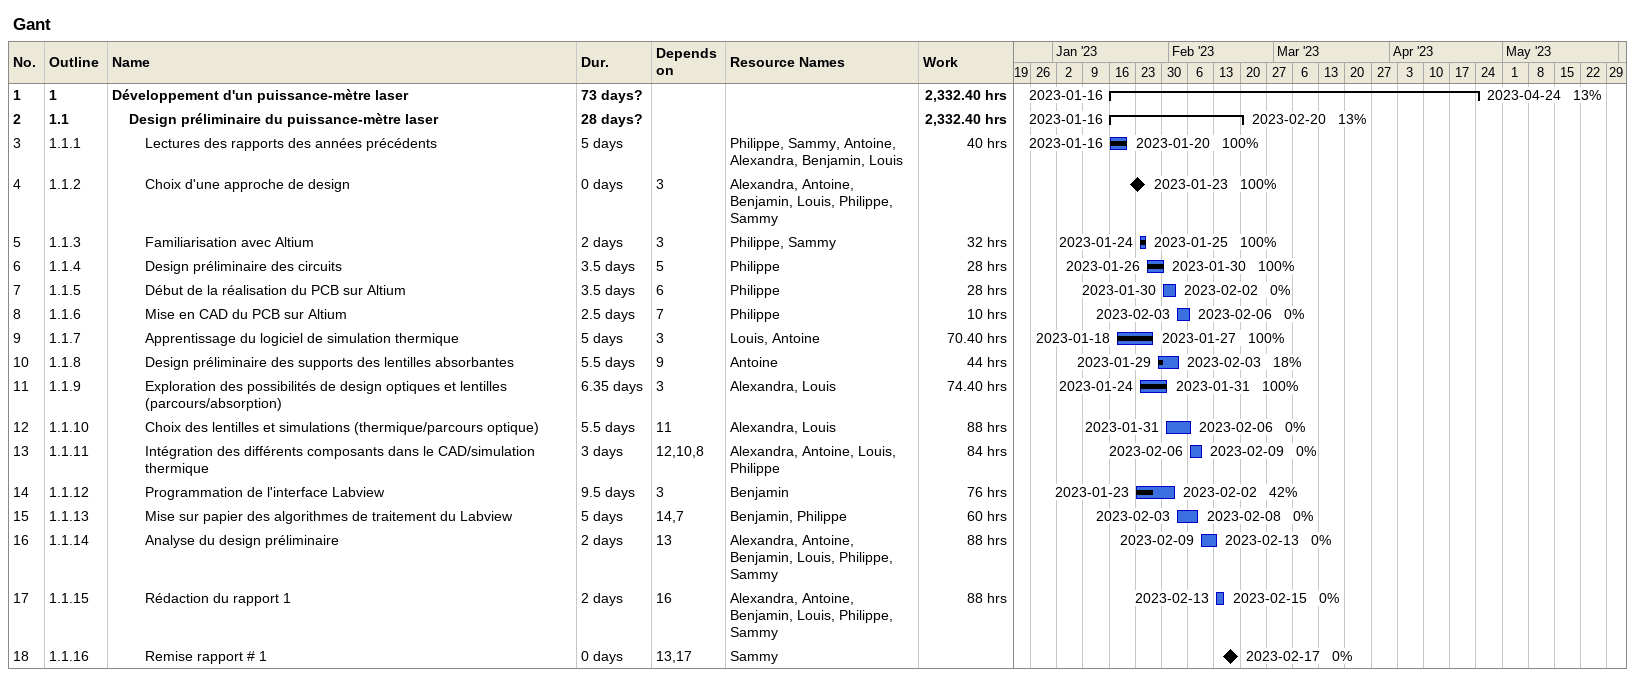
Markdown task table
Gant

| ID | WBS | Task | Duration | Start | Finish | Predecessors | Resources | % complete | Work (h) |
|---|---|---|---|---|---|---|---|---|---|
| 1 | 1 | **Développement d'un puissance-mètre laser** | 73d? | 2023-01-16 | 2023-04-24 |  |  | 13 | 2332.40 |
| 2 | 1.1 | **Design préliminaire du puissance-mètre laser** | 28d? | 2023-01-16 | 2023-02-20 |  |  | 13 | 2332.40 |
| 3 | 1.1.1 | Lectures des rapports des années précédents | 5d | 2023-01-16 | 2023-01-20 |  | Philippe, Sammy, Antoine, Alexandra, Benjamin, Louis | 100 | 40 |
| 4 | 1.1.2 | Choix d'une approche de design | 0d | 2023-01-23 | 2023-01-23 | 3 | Alexandra, Antoine, Benjamin, Louis, Philippe, Sammy | 100 |  |
| 5 | 1.1.3 | Familiarisation avec Altium | 2d | 2023-01-24 | 2023-01-25 | 3 | Philippe, Sammy | 100 | 32 |
| 6 | 1.1.4 | Design préliminaire des circuits | 3.5d | 2023-01-26 | 2023-01-30 | 5 | Philippe | 100 | 28 |
| 7 | 1.1.5 | Début de la réalisation du PCB sur Altium | 3.5d | 2023-01-30 | 2023-02-02 | 6 | Philippe | 0 | 28 |
| 8 | 1.1.6 | Mise en CAD du PCB sur Altium | 2.5d | 2023-02-03 | 2023-02-06 | 7 | Philippe | 0 | 10 |
| 9 | 1.1.7 | Apprentissage du logiciel de simulation thermique | 5d | 2023-01-18 | 2023-01-27 | 3 | Louis, Antoine | 100 | 70.40 |
| 10 | 1.1.8 | Design préliminaire des supports des lentilles absorbantes | 5.5d | 2023-01-29 | 2023-02-03 | 9 | Antoine | 18 | 44 |
| 11 | 1.1.9 | Exploration des possibilités de design optiques et lentilles (parcours/absorption) | 6.35d | 2023-01-24 | 2023-01-31 | 3 | Alexandra, Louis | 100 | 74.40 |
| 12 | 1.1.10 | Choix des lentilles et simulations (thermique/parcours optique) | 5.5d | 2023-01-31 | 2023-02-06 | 11 | Alexandra, Louis | 0 | 88 |
| 13 | 1.1.11 | Intégration des différents composants dans le CAD/simulation thermique | 3d | 2023-02-06 | 2023-02-09 | 12, 10, 8 | Alexandra, Antoine, Louis, Philippe | 0 | 84 |
| 14 | 1.1.12 | Programmation de l'interface Labview | 9.5d | 2023-01-23 | 2023-02-02 | 3 | Benjamin | 42 | 76 |
| 15 | 1.1.13 | Mise sur papier des algorithmes de traitement du Labview | 5d | 2023-02-03 | 2023-02-08 | 14, 7 | Benjamin, Philippe | 0 | 60 |
| 16 | 1.1.14 | Analyse du design préliminaire | 2d | 2023-02-09 | 2023-02-13 | 13 | Alexandra, Antoine, Benjamin, Louis, Philippe, Sammy | 0 | 88 |
| 17 | 1.1.15 | Rédaction du rapport 1 | 2d | 2023-02-13 | 2023-02-15 | 16 | Alexandra, Antoine, Benjamin, Louis, Philippe, Sammy | 0 | 88 |
| 18 | 1.1.16 | Remise rapport # 1 | 0d | 2023-02-17 | 2023-02-17 | 13, 17 | Sammy | 0 |  |
